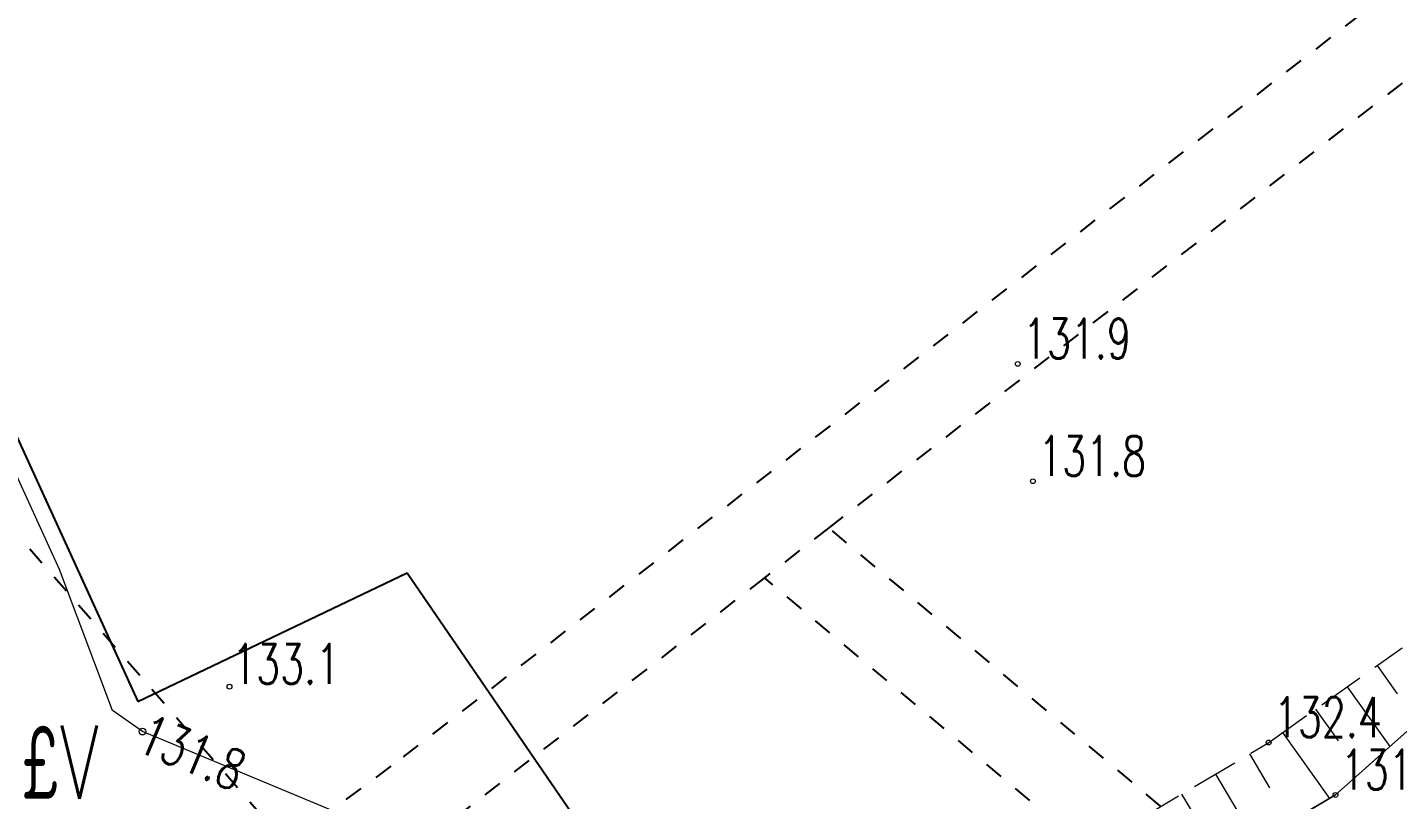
# Model space of a CAD drawing. Header units: metres. Extents: x 7583802 to 7586368, y 5958992 to 5960558.
# Drawn here: x 7585958.4 to 7586009.9, y 5959672.3 to 5959701.3 of the extents above; entities that cross this region are included whole.
import ezdxf
from ezdxf.enums import TextEntityAlignment as Align

# ---------------------------------------------------------------- set-up
doc = ezdxf.new("R2010")
doc.units = ezdxf.units.M
for name, pattern in [('1', [0]), ('2', [3, 2, -1]), ('3_1', [0]), ('3_BUBZ02', [2.45, 1.75, -0.7]), ('3_BUBZ02G', [2.45, 1.75, -0.7]), ('3_PTRW02', [0]), ('4_SUPT_01', [0]), ('GUZ', [1.4, 0.7, -0.7])]:
    doc.linetypes.add(name, pattern=pattern)
doc.layers.get('0').update_dxf_attribs({"color": 250, "linetype": 'CONTINUOUS', "lineweight": 100})
for name, color, linetype, lineweight in [('BUBZ_L_1', 7, '3_BUBZ02', 18), ('DZIALKI-G_L_0', 7, '1', 25), ('KONTURY_L_0', 114, '2', 25), ('KONTURY_NR_T_0', 114, 'CONTINUOUS', 25), ('PTRW_L_1', 7, 'CONTINUOUS', 18), ('RTPW_T_0', 7, 'CONTINUOUS', 15), ('SUPT_L_0', 30, '4_SUPT_01', 18), ('SUTT_T_0', 30, 'CONTINUOUS', 18)]:
    doc.layers.add(name, color=color, linetype=linetype, lineweight=lineweight)
doc.styles.get("Standard").update_dxf_attribs({"font": 'Simplex.SHX', "width": 0.75})

# ---------------------------------------------------------------- blocks, each defined once
blk = doc.blocks.new('3_RTPW01')
at = {"linetype": 'CONTINUOUS'}
blk.add_circle((0, 0), 0.09, dxfattribs=at)
blk = doc.blocks.new('4_SUPS01_07')
at = {"linetype": 'CONTINUOUS'}
blk.add_circle((0, 0), 0.125, dxfattribs=at)

msp = doc.modelspace()

# ---------------------------------------------------------------- linework, layer by layer
at = {"layer": 'BUBZ_L_1', "linetype": '3_BUBZ02G'}
for p, q in [((7586005.04, 5959674.4), (7586010.05, 5959677.96)), ((7585985.4, 5959662.75), (7586005.04, 5959674.4))]:
    msp.add_line(p, q, dxfattribs=at)
at = {"layer": 'BUBZ_L_1', "linetype": '3_1'}
for p, q in [((7586009.117, 5959677.297), (7586009.873, 5959676.233)), ((7586007.991, 5959676.497), (7586009.591, 5959674.245)), ((7586006.8, 5959675.651), (7586007.646, 5959674.459)), ((7586005.562, 5959674.771), (7586007.321, 5959672.295)), ((7586004.314, 5959673.97), (7586005.072, 5959672.693)), ((7586003.04, 5959673.213), (7586004.552, 5959670.664)), ((7586001.767, 5959672.458), (7586002.522, 5959671.186))]:
    msp.add_line(p, q, dxfattribs=at)
at = {"layer": 'BUBZ_L_1', "linetype": '3_BUBZ02'}
for p, q in [((7586011.34, 5959675.8), (7586007.55, 5959672.43)), ((7586007.55, 5959672.43), (7585986.65, 5959660.12))]:
    msp.add_line(p, q, dxfattribs=at)
at = {"layer": 'DZIALKI-G_L_0', "linetype": '1'}
for p, q in [((7585913.42, 5959783.41), (7585962.54, 5959675.94)), ((7585962.54, 5959675.94), (7585972.66, 5959680.78)), ((7585972.66, 5959680.78), (7586005.4, 5959633.05))]:
    msp.add_line(p, q, dxfattribs=at)
at = {"layer": 'KONTURY_L_0', "linetype": 'GUZ'}
for p, q in [((7585972.53, 5959673.86), (7586065.11, 5959745.69)), ((7586066.47, 5959742.94), (7585988.51, 5959682.47)), ((7585968.13, 5959670.58), (7585947.13, 5959694.72)), ((7585988.51, 5959682.47), (7585986.09, 5959680.59)), ((7586006.34, 5959667.51), (7585988.51, 5959682.47)), ((7585986.09, 5959680.59), (7585974.53, 5959671.62)), ((7586017.51, 5959654.23), (7585986.09, 5959680.59)), ((7585968.13, 5959670.58), (7585972.53, 5959673.86))]:
    msp.add_line(p, q, dxfattribs=at)
at = {"layer": 'PTRW_L_1', "linetype": '3_PTRW02'}
for p, q in [((7586007.55, 5959672.43), (7586011.34, 5959675.8)), ((7585986.65, 5959660.12), (7586007.55, 5959672.43))]:
    msp.add_line(p, q, dxfattribs=at)
at = {"layer": 'SUPT_L_0', "linetype": '4_SUPT_01'}
for p, q in [((7585959.6, 5959680.9), (7585951.55, 5959698.53)), ((7585961.59, 5959675.6), (7585959.6, 5959680.9)), ((7585962.72, 5959674.81), (7585961.59, 5959675.6)), ((7585979.85, 5959667.69), (7585962.72, 5959674.81))]:
    msp.add_line(p, q, dxfattribs=at)

# ---------------------------------------------------------------- block references
at = {"layer": 'RTPW_T_0'}
for p in [(7585995.61, 5959688.63), (7585996.18, 5959684.22), (7585965.99, 5959676.5), (7586005.04, 5959674.4), (7586007.55, 5959672.43)]:
    msp.add_blockref('3_RTPW01', p, dxfattribs=at)
at = {"layer": 'SUTT_T_0'}
msp.add_blockref('4_SUPS01_07', (7585962.72, 5959674.81), dxfattribs=at)

# ---------------------------------------------------------------- texts
at = {"layer": 'KONTURY_NR_T_0', "width": 0.7}
msp.add_text('£V', height=2.75, dxfattribs=at).set_placement((7585958.28, 5959675.04), align=Align.TOP_LEFT)
at = {"layer": 'RTPW_T_0', "width": 0.7}
for s, p in [('131.9', (7585995.81, 5959688.83)), ('131.8', (7585996.38, 5959684.42)), ('133.1', (7585966.09, 5959676.6)), ('132.4', (7586005.24, 5959674.6)), ('131.5', (7586007.75, 5959672.63))]:
    msp.add_text(s, height=1.5, dxfattribs=at).set_placement(p)
at = {"layer": 'SUTT_T_0', "width": 0.7}
msp.add_text('131.8', height=1.5, rotation=337.3315, dxfattribs=at).set_placement((7585962.72, 5959674.81), align=Align.MIDDLE_LEFT)

doc.saveas('drawing.dxf')
